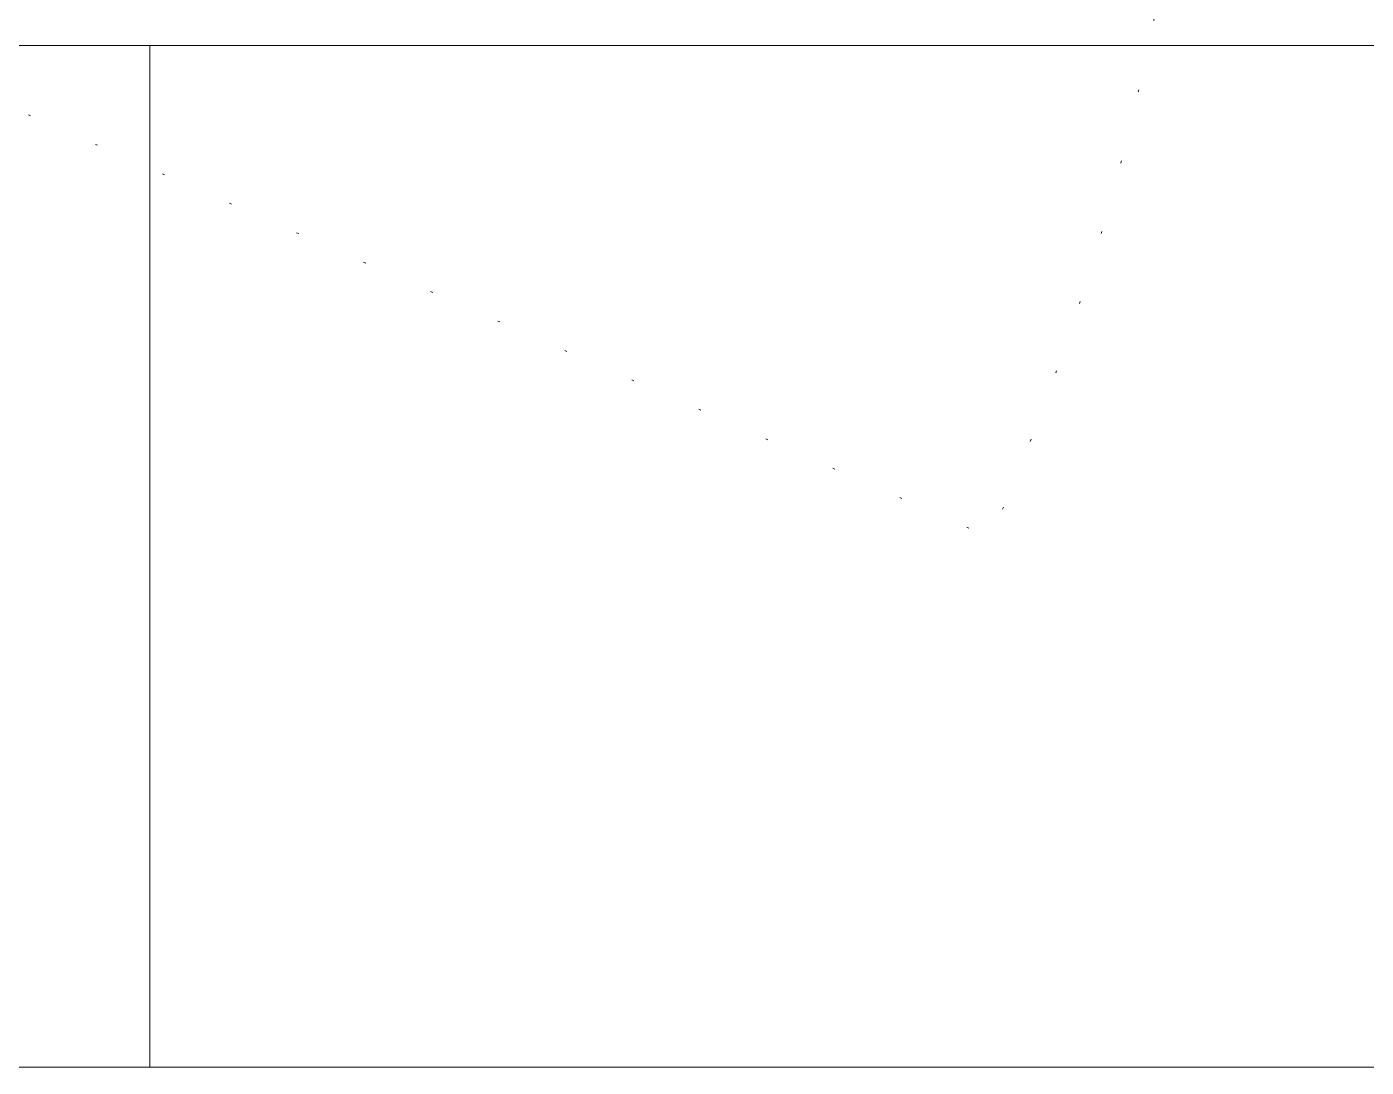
# Model space of a CAD drawing. Extents: x -2050 to 29725, y -1777 to 6820.
# Drawn here: x 3475.9 to 3534.9, y 2750.9 to 2796.7 of the extents above; entities that cross this region are included whole.
import ezdxf

# ---------------------------------------------------------------- set-up
doc = ezdxf.new("R2010")
doc.units = 0
doc.header["$LTSCALE"] = 25
doc.header["$MEASUREMENT"] = 0
doc.linetypes.add('DOT2', pattern=[0.125, 0, -0.125])
doc.layers.get('0').update_dxf_attribs({"color": 9, "lineweight": 9})
for name, color, linetype, lineweight in [('05', 9, 'Continuous', 9), ('10', 9, 'Continuous', 9), ('20', 9, 'DOT2', 9)]:
    doc.layers.add(name, color=color, linetype=linetype, lineweight=lineweight)

# ---------------------------------------------------------------- blocks, each defined once
blk = doc.blocks.new('Group-41-1')
for p, q in [((384804.56453, 69162.035), (384804.56453, 69161.585)), ((384805.17787, 69162.035), (384804.56453, 69162.035)), ((384805.17787, 69161.585), (384805.17787, 69162.035)), ((384804.56453, 69161.585), (384805.17787, 69161.585))]:
    blk.add_line(p, q)
at = {"flags": 128}
blk.add_lwpolyline([(384804.56453, 69162.035), (384805.17787, 69162.035), (384805.17787, 69161.585), (384804.56453, 69161.585)], close=True, dxfattribs=at)
blk = doc.blocks.new('Group-42-1')
at = {"layer": '05', "color": 7}
for p in [(-1.22667, 0), (-0.61333, 0)]:
    blk.add_blockref('Group-41-1', p, dxfattribs=at)
blk = doc.blocks.new('fsdfsfsfsfd')
at = {"layer": '20', "elevation": 0}
blk.add_lwpolyline([(52607.49, -74590.872), (52562.943, -74489.432)], dxfattribs=at)
at = {"layer": '20'}
blk.add_arc((52607.49, -74590.872), 110.79, 89.60696, 113.70858, dxfattribs=at)
blk = doc.blocks.new('p-zemin kat')
at = {"xscale": -1, "rotation": 270}
blk.add_blockref('fsdfsfsfsfd', (78007.795, -49788.75), dxfattribs=at)

msp = doc.modelspace()

# ---------------------------------------------------------------- block references
at = {"layer": '05', "color": 7, "xscale": 100, "yscale": 100, "zscale": 100}
msp.add_blockref('Group-42-1', (-38476913.792, -6913407.635), dxfattribs=at)
at = {"layer": '10'}
msp.add_blockref('p-zemin kat', (0, 0), dxfattribs=at)

doc.saveas('drawing.dxf')
